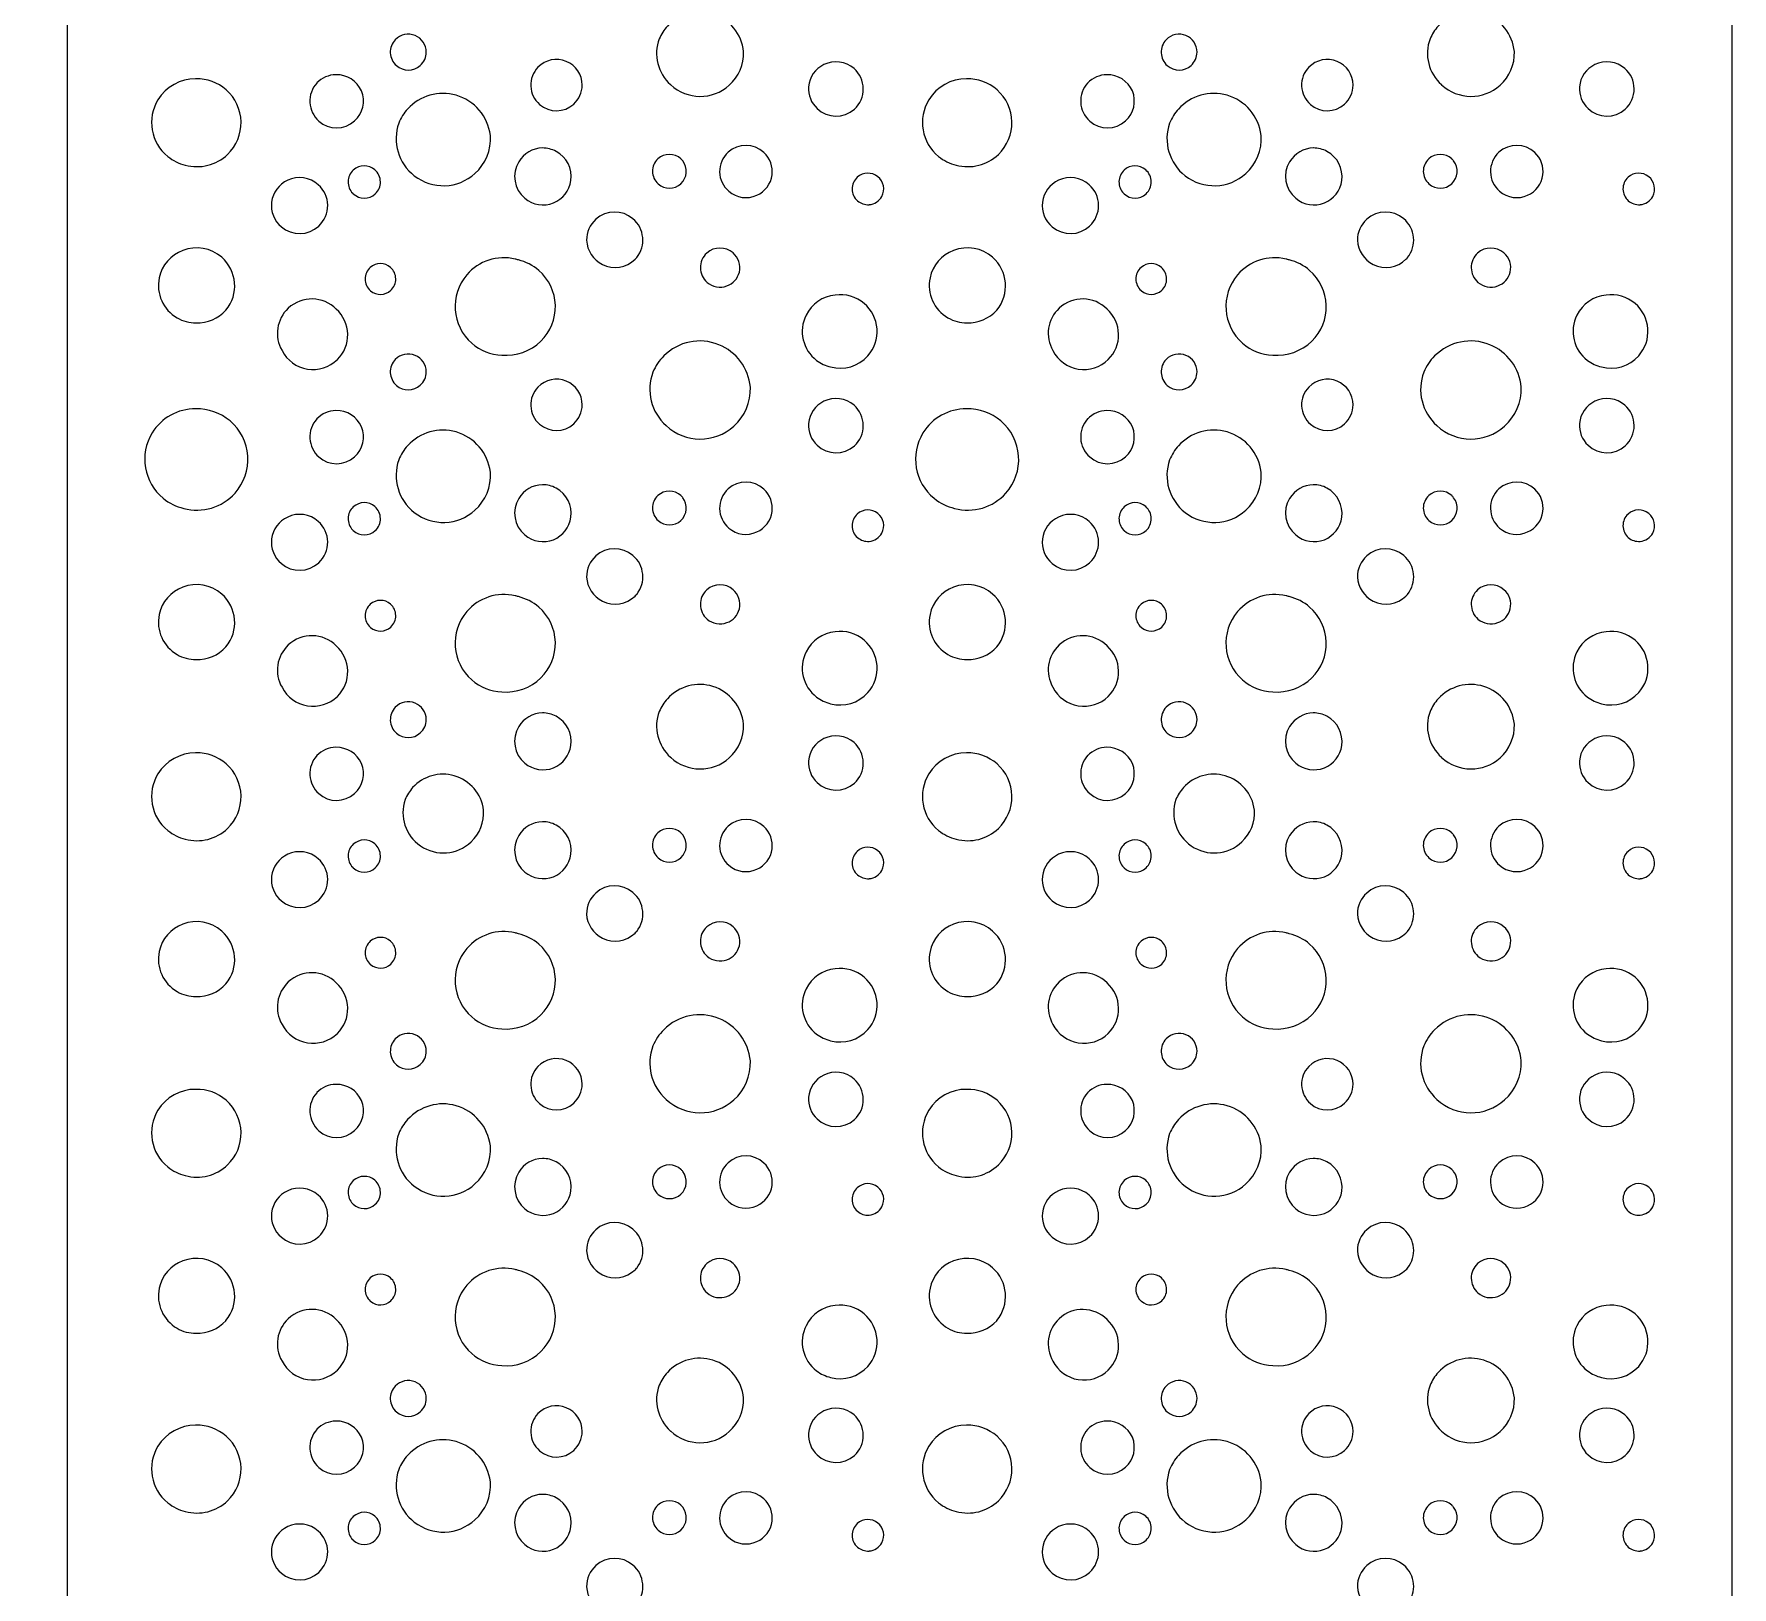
# Model space of a CAD drawing. Header units: millimetres. Extents: x -250 to 750, y -1000 to 1000.
# Drawn here: x 240 to 750, y -480 to -13 of the extents above; entities that cross this region are included whole.
import ezdxf

# ---------------------------------------------------------------- set-up
doc = ezdxf.new("R2010")
doc.units = ezdxf.units.MM
doc.layers.add('Image', color=70, linetype='Continuous')

msp = doc.modelspace()

# ---------------------------------------------------------------- linework, layer by layer
at = {"layer": 'Image'}
msp.add_line((250, 1000), (250, -1000), dxfattribs=at)
msp.add_lwpolyline([(250, 1000), (-250, 1000), (-250, -1000), (250, -1000), (750, -1000), (750, 1000)], close=True, dxfattribs=at)
for points in [[(431.25, -28.67, 0.388054), (448.83, -28.82, 0.221929), (453.12, -18.72, 0.301986), (443.93, -7.38, 0.291089), (430.23, -11.06, 0.086651), (427.8, -14.88, 0.309968), (431.21, -28.64, -0.00009)], [(662.77, -28.67, 0.388054), (680.34, -28.82, 0.221929), (684.64, -18.72, 0.301986), (675.45, -7.38, 0.291089), (661.75, -11.06, 0.086651), (659.31, -14.88, 0.309968), (662.73, -28.64, -0.00009)], [(357.81, -18.87, 0.303753), (354.47, -13.89, 0.30743), (348.53, -15.13, 0.429304), (348.87, -22.92, 0.379896), (356.04, -22.85, 0.212097)], [(589.32, -18.87, 0.303753), (585.99, -13.89, 0.30743), (580.05, -15.13, 0.429304), (580.39, -22.92, 0.379896), (587.55, -22.85, 0.212097)], [(404.65, -28.77, 0.303753), (399.87, -21.64, 0.30743), (391.37, -23.42, 0.429304), (391.85, -34.57, 0.379896), (402.11, -34.48, 0.212097)], [(475.23, -35.81, 0.393942), (486.4, -35.98, 0.448353), (486.31, -23.8, 0.303845), (477.26, -22.62, 0.268791), (472.67, -29.27, 0.229137)], [(636.17, -28.77, 0.303753), (631.39, -21.64, 0.30743), (622.88, -23.42, 0.429304), (623.36, -34.57, 0.379896), (633.63, -34.48, 0.212097)], [(706.75, -35.81, 0.393942), (717.92, -35.98, 0.448353), (717.83, -23.8, 0.303845), (708.78, -22.62, 0.268791), (704.19, -29.27, 0.229137)], [(288.56, -26.9, 0.263651), (277.23, -33.2, 0.375584), (280.17, -50.21, 0.113235), (285.46, -52.8, 0.264025), (298.13, -49.61, 0.439408), (297.73, -30.2, 0.189252), (288.63, -26.9, -0.000704)], [(324.93, -28.16, 0.417496), (325.56, -39.58, 0.381505), (336.32, -39.53, 0.315493), (338.4, -30.54, 0.301126), (330.7, -25.65, 0.197071), (324.96, -28.13, 0.002875)], [(520.08, -26.9, 0.263651), (508.75, -33.2, 0.375584), (511.69, -50.21, 0.113235), (516.98, -52.8, 0.264025), (529.65, -49.61, 0.439408), (529.24, -30.2, 0.189252), (520.15, -26.9, -0.000704)], [(556.45, -28.16, 0.417496), (557.08, -39.58, 0.381505), (567.84, -39.53, 0.315493), (569.92, -30.54, 0.301126), (562.22, -25.65, 0.197071), (556.47, -28.13, 0.002875)], [(377.07, -43.9, 0.301802), (366.8, -31.83, 0.285568), (352.23, -35.96, 0.088132), (349.56, -40.19, 0.321694), (354.21, -56, 0.364456), (372.45, -55.34, 0.22902), (377.08, -43.95, 0.002917)], [(608.59, -43.9, 0.301802), (598.32, -31.83, 0.285568), (583.75, -35.96, 0.088132), (581.08, -40.19, 0.321694), (585.73, -56, 0.364456), (603.97, -55.34, 0.22902), (608.6, -43.95, 0.002917)], [(392.71, -47.67, 0.255305), (385.6, -51.79, 0.371104), (387.44, -62.78, 0.272456), (396.03, -64.19, 0.266615), (401.28, -57.45, 0.314225), (396.83, -48.7, 0.1246), (392.73, -47.67, 0.001235)], [(434.32, -50.96, 0.392996), (427.38, -50.96, 0.441244), (427.45, -58.45, 0.387246), (434.31, -58.39, 0.38659), (434.87, -51.57, 0.042335)], [(459.22, -49.04, 0.394045), (448.47, -48.96, 0.448452), (448.65, -60.67, 0.293825), (457.1, -61.86, 0.263468), (461.68, -55.76, 0.244622)], [(624.23, -47.67, 0.255305), (617.12, -51.79, 0.371104), (618.96, -62.78, 0.272456), (627.55, -64.19, 0.266615), (632.79, -57.45, 0.314225), (628.35, -48.7, 0.1246), (624.25, -47.67, 0.001235)], [(665.84, -50.96, 0.392996), (658.9, -50.96, 0.441244), (658.97, -58.45, 0.387246), (665.83, -58.39, 0.38659), (666.39, -51.57, 0.042335)], [(690.74, -49.04, 0.394045), (679.99, -48.96, 0.448452), (680.17, -60.67, 0.293825), (688.61, -61.86, 0.263468), (693.2, -55.76, 0.244622)], [(335.88, -61.42, 0.392992), (342.5, -61.45, 0.447221), (342.39, -54.23, 0.381515), (335.91, -54.33, 0.421546), (335.73, -61.28, 0.011836)], [(490.86, -64.69, 0.255387), (494.66, -62.2, 0.359751), (493.45, -56.29, 0.370124), (487.26, -56.48, 0.447229), (487.34, -63.53, 0.196543), (490.84, -64.7, 0.001122)], [(567.4, -61.42, 0.392992), (574.02, -61.45, 0.447221), (573.91, -54.23, 0.381515), (567.43, -54.33, 0.421546), (567.25, -61.28, 0.011836)], [(722.38, -64.69, 0.255387), (726.18, -62.2, 0.359751), (724.97, -56.29, 0.370124), (718.78, -56.48, 0.447229), (718.85, -63.53, 0.196543), (722.36, -64.7, 0.001122)], [(314.3, -71.34, 0.382434), (325.55, -71.12, 0.442321), (325.39, -58.7, 0.299131), (316.22, -57.38, 0.263105), (311.37, -63.96, 0.254585)], [(545.82, -71.34, 0.382434), (557.07, -71.12, 0.442321), (556.91, -58.7, 0.299131), (547.74, -57.38, 0.263105), (542.89, -63.96, 0.254585)], [(421.02, -80.61, 0.405748), (419.89, -68.92, 0.3758), (408.75, -69.08, 0.214558), (405.96, -75.41, 0.27055), (410.73, -82.64, 0.316894), (420.54, -81.11, 0.018749), (420.99, -80.65, 0.004342)], [(652.54, -80.61, 0.405748), (651.41, -68.92, 0.3758), (640.27, -69.08, 0.214558), (637.48, -75.41, 0.27055), (642.25, -82.64, 0.316894), (652.06, -81.11, 0.018749), (652.5, -80.65, 0.004342)], [(297.67, -96.37, 0.405853), (296.39, -80.51, 0.279188), (284.69, -78.45, 0.258026), (277.61, -86.69, 0.32343), (283, -98.7, 0.132782), (288.7, -100.2, 0.219067), (297.64, -96.41, 0.002937)], [(392.26, -105.72, 0.438656), (391.61, -84.45, 0.120095), (385.49, -81.31, 0.014466), (384.52, -81.05, 0.28048), (370, -85.77, 0.411899), (371.48, -106.31, 0.170578), (380.53, -109.92, 0.213874)], [(449.95, -79.22, 0.382886), (442.07, -79.26, 0.448892), (442.16, -88.04, 0.274981), (448.1, -89.12, 0.258431), (451.86, -84.94, 0.280999)], [(529.19, -96.37, 0.405853), (527.91, -80.51, 0.279188), (516.21, -78.45, 0.258026), (509.13, -86.69, 0.32343), (514.52, -98.7, 0.132782), (520.21, -100.2, 0.219067), (529.16, -96.41, 0.002937)], [(623.78, -105.72, 0.438656), (623.13, -84.45, 0.120095), (617.01, -81.31, 0.014466), (616.04, -81.05, 0.28048), (601.52, -85.77, 0.411899), (603, -106.31, 0.170578), (612.05, -109.92, 0.213874)], [(681.47, -79.22, 0.382886), (673.59, -79.26, 0.448892), (673.68, -88.04, 0.274981), (679.62, -89.12, 0.258431), (683.38, -84.94, 0.280999)], [(341.08, -90.58, 0.375812), (347.18, -90.43, 0.447222), (347.08, -83.56, 0.375373), (340.99, -83.57, 0.452768), (341.02, -90.52, 0.005603)], [(572.6, -90.58, 0.375812), (578.7, -90.43, 0.447222), (578.6, -83.56, 0.375373), (572.51, -83.57, 0.452768), (572.54, -90.52, 0.005603)], [(480.63, -91.85, 0.258414), (471.88, -97.91, 0.358384), (475.05, -111.48, 0.107007), (479.27, -113.46, 0.28418), (490.44, -110.13, 0.421069), (489.34, -94.38, 0.213685)], [(712.15, -91.85, 0.258414), (703.39, -97.91, 0.358384), (706.57, -111.48, 0.107007), (710.79, -113.46, 0.28418), (721.96, -110.13, 0.421069), (720.86, -94.38, 0.213685)], [(330.8, -96.09, 0.404601), (316.39, -95.81, 0.350497), (314.5, -108.55, 0.505959), (331.12, -111.25, 0.432637)], [(562.31, -96.09, 0.404601), (547.91, -95.81, 0.350497), (546.02, -108.55, 0.505959), (562.64, -111.25, 0.432637)], [(429.86, -131.08, 0.387942), (450.19, -131.25, 0.222596), (455.16, -119.54, 0.281722), (445.7, -106.77, 0.302068), (429.15, -110.16, 0.097168), (425.9, -115.03, 0.311024)], [(661.37, -131.08, 0.387942), (681.71, -131.25, 0.222596), (686.68, -119.54, 0.281722), (677.22, -106.77, 0.302068), (660.67, -110.16, 0.097168), (657.42, -115.03, 0.311024)], [(357.81, -114.95, 0.303753), (354.47, -109.97, 0.30743), (348.53, -111.21, 0.429304), (348.87, -119, 0.379896), (356.04, -118.93, 0.212097)], [(589.32, -114.95, 0.303753), (585.99, -109.97, 0.30743), (580.05, -111.21, 0.429304), (580.39, -119, 0.379896), (587.55, -118.93, 0.212097)], [(404.65, -124.85, 0.303753), (399.87, -117.72, 0.30743), (391.37, -119.5, 0.429304), (391.85, -130.65, 0.379896), (402.11, -130.56, 0.212097)], [(636.17, -124.85, 0.303753), (631.39, -117.72, 0.30743), (622.88, -119.5, 0.429304), (623.36, -130.65, 0.379896), (633.63, -130.56, 0.212097)], [(288.57, -126.04, 0.263247), (275.5, -133.29, 0.374991), (278.84, -152.93, 0.114146), (284.99, -155.96, 0.284063), (300.38, -151.38, 0.420888), (298.88, -129.67, 0.184824)], [(324.93, -129.08, 0.417496), (325.56, -140.5, 0.381505), (336.32, -140.45, 0.315493), (338.4, -131.46, 0.301126), (330.7, -126.57, 0.197071), (324.96, -129.05, 0.002875)], [(475.23, -136.99, 0.393942), (486.4, -137.15, 0.448353), (486.31, -124.97, 0.303845), (477.26, -123.79, 0.268791), (472.67, -130.44, 0.229137)], [(520.09, -126.04, 0.263247), (507.01, -133.29, 0.374991), (510.36, -152.93, 0.114146), (516.51, -155.96, 0.284063), (531.9, -151.38, 0.420888), (530.4, -129.67, 0.184824)], [(556.45, -129.08, 0.417496), (557.08, -140.5, 0.381505), (567.84, -140.45, 0.315493), (569.92, -131.46, 0.301126), (562.22, -126.57, 0.197071), (556.47, -129.05, 0.002875)], [(706.75, -136.99, 0.393942), (717.92, -137.15, 0.448353), (717.83, -124.97, 0.303845), (708.78, -123.79, 0.268791), (704.19, -130.44, 0.229137)], [(377.07, -145.07, 0.301802), (366.8, -133, 0.285568), (352.23, -137.13, 0.088132), (349.56, -141.36, 0.321694), (354.21, -157.17, 0.364456), (372.45, -156.51, 0.22902), (377.08, -145.12, 0.002917)], [(608.59, -145.07, 0.301802), (598.32, -133, 0.285568), (583.75, -137.13, 0.088132), (581.08, -141.36, 0.321694), (585.73, -157.17, 0.364456), (603.97, -156.51, 0.22902), (608.6, -145.12, 0.002917)], [(392.71, -148.85, 0.255305), (385.6, -152.96, 0.371104), (387.44, -163.95, 0.272456), (396.03, -165.36, 0.266615), (401.28, -158.63, 0.314225), (396.83, -149.87, 0.1246), (392.73, -148.85, 0.001235)], [(434.32, -152.13, 0.392996), (427.38, -152.13, 0.441244), (427.45, -159.62, 0.387246), (434.31, -159.57, 0.38659), (434.87, -152.74, 0.042335)], [(459.22, -150.21, 0.394045), (448.47, -150.13, 0.448452), (448.65, -161.85, 0.293825), (457.1, -163.04, 0.263468), (461.68, -156.93, 0.244622)], [(624.23, -148.85, 0.255305), (617.12, -152.96, 0.371104), (618.96, -163.95, 0.272456), (627.55, -165.36, 0.266615), (632.79, -158.63, 0.314225), (628.35, -149.87, 0.1246), (624.25, -148.85, 0.001235)], [(665.84, -152.13, 0.392996), (658.9, -152.13, 0.441244), (658.97, -159.62, 0.387246), (665.83, -159.57, 0.38659), (666.39, -152.74, 0.042335)], [(690.74, -150.21, 0.394045), (679.99, -150.13, 0.448452), (680.17, -161.85, 0.293825), (688.61, -163.04, 0.263468), (693.2, -156.93, 0.244622)], [(314.3, -172.52, 0.382434), (325.55, -172.29, 0.442321), (325.39, -159.87, 0.299131), (316.22, -158.55, 0.263105), (311.37, -165.13, 0.254585)], [(335.88, -162.59, 0.392992), (342.5, -162.62, 0.447221), (342.39, -155.41, 0.381515), (335.91, -155.5, 0.421546), (335.73, -162.45, 0.011836)], [(490.86, -165.87, 0.255387), (494.66, -163.37, 0.359751), (493.45, -157.47, 0.370124), (487.26, -157.66, 0.447229), (487.34, -164.71, 0.196543), (490.84, -165.87, 0.001122)], [(545.82, -172.52, 0.382434), (557.07, -172.29, 0.442321), (556.91, -159.87, 0.299131), (547.74, -158.55, 0.263105), (542.89, -165.13, 0.254585)], [(567.4, -162.59, 0.392992), (574.02, -162.62, 0.447221), (573.91, -155.41, 0.381515), (567.43, -155.5, 0.421546), (567.25, -162.45, 0.011836)], [(722.38, -165.87, 0.255387), (726.18, -163.37, 0.359751), (724.97, -157.47, 0.370124), (718.78, -157.66, 0.447229), (718.85, -164.71, 0.196543), (722.36, -165.87, 0.001122)], [(421.02, -181.78, 0.405748), (419.89, -170.09, 0.3758), (408.75, -170.26, 0.214558), (405.96, -176.58, 0.27055), (410.73, -183.81, 0.316894), (420.54, -182.29, 0.018749), (420.99, -181.82, 0.004342)], [(652.54, -181.78, 0.405748), (651.41, -170.09, 0.3758), (640.27, -170.26, 0.214558), (637.48, -176.58, 0.27055), (642.25, -183.81, 0.316894), (652.06, -182.29, 0.018749), (652.5, -181.82, 0.004342)], [(297.67, -197.55, 0.405853), (296.39, -181.68, 0.279188), (284.69, -179.62, 0.258026), (277.61, -187.87, 0.32343), (283, -199.87, 0.132782), (288.7, -201.38, 0.219067), (297.64, -197.58, 0.002937)], [(341.08, -191.75, 0.375812), (347.18, -191.6, 0.447222), (347.08, -184.73, 0.375373), (340.99, -184.75, 0.452768), (341.02, -191.69, 0.005603)], [(392.26, -206.89, 0.438656), (391.61, -185.62, 0.120095), (385.49, -182.48, 0.014466), (384.52, -182.22, 0.28048), (370, -186.94, 0.411899), (371.48, -207.49, 0.170578), (380.53, -211.09, 0.213874)], [(449.95, -180.39, 0.382886), (442.07, -180.44, 0.448892), (442.16, -189.22, 0.274981), (448.1, -190.29, 0.258431), (451.86, -186.12, 0.280999)], [(529.19, -197.55, 0.405853), (527.91, -181.68, 0.279188), (516.21, -179.62, 0.258026), (509.13, -187.87, 0.32343), (514.52, -199.87, 0.132782), (520.21, -201.38, 0.219067), (529.16, -197.58, 0.002937)], [(572.6, -191.75, 0.375812), (578.7, -191.6, 0.447222), (578.6, -184.73, 0.375373), (572.51, -184.75, 0.452768), (572.54, -191.69, 0.005603)], [(623.78, -206.89, 0.438656), (623.13, -185.62, 0.120095), (617.01, -182.48, 0.014466), (616.04, -182.22, 0.28048), (601.52, -186.94, 0.411899), (603, -207.49, 0.170578), (612.05, -211.09, 0.213874)], [(681.47, -180.39, 0.382886), (673.59, -180.44, 0.448892), (673.68, -189.22, 0.274981), (679.62, -190.29, 0.258431), (683.38, -186.12, 0.280999)], [(480.63, -193.02, 0.258414), (471.88, -199.09, 0.358384), (475.05, -212.65, 0.107007), (479.27, -214.64, 0.28418), (490.44, -211.31, 0.421069), (489.34, -195.55, 0.213685)], [(712.15, -193.02, 0.258414), (703.39, -199.09, 0.358384), (706.57, -212.65, 0.107007), (710.79, -214.64, 0.28418), (721.96, -211.31, 0.421069), (720.86, -195.55, 0.213685)], [(330.8, -197.26, 0.404601), (316.39, -196.99, 0.350497), (314.5, -209.72, 0.505959), (331.12, -212.43, 0.432637)], [(562.31, -197.26, 0.404601), (547.91, -196.99, 0.350497), (546.02, -209.72, 0.505959), (562.64, -212.43, 0.432637)], [(431.25, -230.76, 0.388054), (448.83, -230.91, 0.221929), (453.12, -220.82, 0.301986), (443.93, -209.47, 0.291089), (430.23, -213.16, 0.086651), (427.8, -216.97, 0.309968), (431.21, -230.73, -0.00009)], [(662.77, -230.76, 0.388054), (680.34, -230.91, 0.221929), (684.64, -220.82, 0.301986), (675.45, -209.47, 0.291089), (661.75, -213.16, 0.086651), (659.31, -216.97, 0.309968), (662.73, -230.73, -0.00009)], [(357.81, -219.44, 0.303753), (354.47, -214.47, 0.30743), (348.53, -215.71, 0.429304), (348.87, -223.49, 0.379896), (356.04, -223.43, 0.212097)], [(589.32, -219.44, 0.303753), (585.99, -214.47, 0.30743), (580.05, -215.71, 0.429304), (580.39, -223.49, 0.379896), (587.55, -223.43, 0.212097)], [(392.71, -217.41, 0.255305), (385.6, -221.52, 0.371104), (387.44, -232.52, 0.272456), (396.03, -233.92, 0.266615), (401.28, -227.19, 0.314225), (396.83, -218.43, 0.1246), (392.73, -217.41, 0.001235)], [(624.23, -217.41, 0.255305), (617.12, -221.52, 0.371104), (618.96, -232.52, 0.272456), (627.55, -233.92, 0.266615), (632.79, -227.19, 0.314225), (628.35, -218.43, 0.1246), (624.25, -217.41, 0.001235)], [(475.23, -238.33, 0.393942), (486.4, -238.5, 0.448353), (486.31, -226.32, 0.303845), (477.26, -225.14, 0.268791), (472.67, -231.79, 0.229137)], [(706.75, -238.33, 0.393942), (717.92, -238.5, 0.448353), (717.83, -226.32, 0.303845), (708.78, -225.14, 0.268791), (704.19, -231.79, 0.229137)], [(288.56, -229.42, 0.263651), (277.23, -235.72, 0.375584), (280.17, -252.73, 0.113235), (285.46, -255.32, 0.264025), (298.13, -252.13, 0.439408), (297.73, -232.72, 0.189252), (288.63, -229.42, -0.000704)], [(324.93, -230.25, 0.417496), (325.56, -241.67, 0.381505), (336.32, -241.62, 0.315493), (338.4, -232.63, 0.301126), (330.7, -227.74, 0.197071), (324.96, -230.22, 0.002875)], [(520.08, -229.42, 0.263651), (508.75, -235.72, 0.375584), (511.69, -252.73, 0.113235), (516.98, -255.32, 0.264025), (529.65, -252.13, 0.439408), (529.24, -232.72, 0.189252), (520.15, -229.42, -0.000704)], [(556.45, -230.25, 0.417496), (557.08, -241.67, 0.381505), (567.84, -241.62, 0.315493), (569.92, -232.63, 0.301126), (562.22, -227.74, 0.197071), (556.47, -230.22, 0.002875)], [(375.04, -246.63, 0.301498), (366.22, -236.3, 0.285284), (353.74, -239.85, 0.087563), (351.47, -243.45, 0.337171), (356.07, -257.36, 0.353217), (371.28, -256.16, 0.222581)], [(606.56, -246.63, 0.301498), (597.74, -236.3, 0.285284), (585.26, -239.85, 0.087563), (582.98, -243.45, 0.337171), (587.59, -257.36, 0.353217), (602.8, -256.16, 0.222581)], [(459.22, -251.56, 0.394045), (448.47, -251.48, 0.448452), (448.65, -263.19, 0.293825), (457.1, -264.38, 0.263468), (461.68, -258.28, 0.244622)], [(690.74, -251.56, 0.394045), (679.99, -251.48, 0.448452), (680.17, -263.19, 0.293825), (688.61, -264.38, 0.263468), (693.2, -258.28, 0.244622)], [(392.71, -250.11, 0.255305), (385.6, -254.23, 0.371104), (387.44, -265.22, 0.272456), (396.03, -266.63, 0.266615), (401.28, -259.89, 0.314225), (396.83, -251.13, 0.1246), (392.73, -250.11, 0.001235)], [(434.32, -253.48, 0.392996), (427.38, -253.48, 0.441244), (427.45, -260.97, 0.387246), (434.31, -260.91, 0.38659), (434.87, -254.09, 0.042335)], [(624.23, -250.11, 0.255305), (617.12, -254.23, 0.371104), (618.96, -265.22, 0.272456), (627.55, -266.63, 0.266615), (632.79, -259.89, 0.314225), (628.35, -251.13, 0.1246), (624.25, -250.11, 0.001235)], [(665.84, -253.48, 0.392996), (658.9, -253.48, 0.441244), (658.97, -260.97, 0.387246), (665.83, -260.91, 0.38659), (666.39, -254.09, 0.042335)], [(314.3, -273.86, 0.382434), (325.55, -273.64, 0.442321), (325.39, -261.22, 0.299131), (316.22, -259.9, 0.263105), (311.37, -266.48, 0.254585)], [(335.88, -263.94, 0.392992), (342.5, -263.97, 0.447221), (342.39, -256.75, 0.381515), (335.91, -256.85, 0.421546), (335.73, -263.79, 0.011836)], [(490.86, -267.21, 0.255387), (494.66, -264.72, 0.359751), (493.45, -258.81, 0.370124), (487.26, -259, 0.447229), (487.34, -266.05, 0.196543), (490.84, -267.22, 0.001122)], [(545.82, -273.86, 0.382434), (557.07, -273.64, 0.442321), (556.91, -261.22, 0.299131), (547.74, -259.9, 0.263105), (542.89, -266.48, 0.254585)], [(567.4, -263.94, 0.392992), (574.02, -263.97, 0.447221), (573.91, -256.75, 0.381515), (567.43, -256.85, 0.421546), (567.25, -263.79, 0.011836)], [(722.38, -267.21, 0.255387), (726.18, -264.72, 0.359751), (724.97, -258.81, 0.370124), (718.78, -259, 0.447229), (718.85, -266.05, 0.196543), (722.36, -267.22, 0.001122)], [(421.02, -283.04, 0.405748), (419.89, -271.35, 0.3758), (408.75, -271.52, 0.214558), (405.96, -277.84, 0.27055), (410.73, -285.08, 0.316894), (420.54, -283.55, 0.018749), (420.99, -283.09, 0.004342)], [(652.54, -283.04, 0.405748), (651.41, -271.35, 0.3758), (640.27, -271.52, 0.214558), (637.48, -277.84, 0.27055), (642.25, -285.08, 0.316894), (652.06, -283.55, 0.018749), (652.5, -283.09, 0.004342)], [(297.67, -298.81, 0.405853), (296.39, -282.95, 0.279188), (284.69, -280.88, 0.258026), (277.61, -289.13, 0.32343), (283, -301.13, 0.132782), (288.7, -302.64, 0.219067), (297.64, -298.85, 0.002937)], [(449.95, -281.65, 0.382886), (442.07, -281.7, 0.448892), (442.16, -290.48, 0.274981), (448.1, -291.56, 0.258431), (451.86, -287.38, 0.280999)], [(529.19, -298.81, 0.405853), (527.91, -282.95, 0.279188), (516.21, -280.88, 0.258026), (509.13, -289.13, 0.32343), (514.52, -301.13, 0.132782), (520.21, -302.64, 0.219067), (529.16, -298.85, 0.002937)], [(681.47, -281.65, 0.382886), (673.59, -281.7, 0.448892), (673.68, -290.48, 0.274981), (679.62, -291.56, 0.258431), (683.38, -287.38, 0.280999)], [(341.08, -293.01, 0.375812), (347.18, -292.86, 0.447222), (347.08, -285.99, 0.375373), (340.99, -286.01, 0.452768), (341.02, -292.96, 0.005603)], [(392.26, -308.15, 0.438656), (391.61, -286.89, 0.120095), (385.49, -283.75, 0.014466), (384.52, -283.48, 0.28048), (370, -288.2, 0.411899), (371.48, -308.75, 0.170578), (380.53, -312.36, 0.213874)], [(572.6, -293.01, 0.375812), (578.7, -292.86, 0.447222), (578.6, -285.99, 0.375373), (572.51, -286.01, 0.452768), (572.54, -292.96, 0.005603)], [(623.78, -308.15, 0.438656), (623.13, -286.89, 0.120095), (617.01, -283.75, 0.014466), (616.04, -283.48, 0.28048), (601.52, -288.2, 0.411899), (603, -308.75, 0.170578), (612.05, -312.36, 0.213874)], [(330.8, -298.53, 0.404601), (316.39, -298.25, 0.350497), (314.5, -310.98, 0.505959), (331.12, -313.69, 0.432637)], [(480.63, -294.29, 0.258414), (471.88, -300.35, 0.358384), (475.05, -313.92, 0.107007), (479.27, -315.9, 0.28418), (490.44, -312.57, 0.421069), (489.34, -296.81, 0.213685)], [(562.31, -298.53, 0.404601), (547.91, -298.25, 0.350497), (546.02, -310.98, 0.505959), (562.64, -313.69, 0.432637)], [(712.15, -294.29, 0.258414), (703.39, -300.35, 0.358384), (706.57, -313.92, 0.107007), (710.79, -315.9, 0.28418), (721.96, -312.57, 0.421069), (720.86, -296.81, 0.213685)], [(429.86, -333.52, 0.387942), (450.19, -333.69, 0.222596), (455.16, -321.98, 0.281722), (445.7, -309.21, 0.302068), (429.15, -312.6, 0.097168), (425.9, -317.47, 0.311024)], [(661.37, -333.52, 0.387942), (681.71, -333.69, 0.222596), (686.68, -321.98, 0.281722), (677.22, -309.21, 0.302068), (660.67, -312.6, 0.097168), (657.42, -317.47, 0.311024)], [(357.81, -319.07, 0.303753), (354.47, -314.1, 0.30743), (348.53, -315.34, 0.429304), (348.87, -323.12, 0.379896), (356.04, -323.06, 0.212097)], [(589.32, -319.07, 0.303753), (585.99, -314.1, 0.30743), (580.05, -315.34, 0.429304), (580.39, -323.12, 0.379896), (587.55, -323.06, 0.212097)], [(404.65, -328.97, 0.303753), (399.87, -321.85, 0.30743), (391.37, -323.62, 0.429304), (391.85, -334.78, 0.379896), (402.11, -334.68, 0.212097)], [(636.17, -328.97, 0.303753), (631.39, -321.85, 0.30743), (622.88, -323.62, 0.429304), (623.36, -334.78, 0.379896), (633.63, -334.68, 0.212097)], [(475.23, -339.42, 0.393942), (486.4, -339.59, 0.448353), (486.31, -327.41, 0.303845), (477.26, -326.23, 0.268791), (472.67, -332.88, 0.229137)], [(706.75, -339.42, 0.393942), (717.92, -339.59, 0.448353), (717.83, -327.41, 0.303845), (708.78, -326.23, 0.268791), (704.19, -332.88, 0.229137)], [(288.56, -330.51, 0.263651), (277.23, -336.81, 0.375584), (280.17, -353.82, 0.113235), (285.46, -356.41, 0.264025), (298.13, -353.22, 0.439408), (297.73, -333.81, 0.189252), (288.63, -330.51, -0.000704)], [(324.93, -331.52, 0.417496), (325.56, -342.94, 0.381505), (336.32, -342.89, 0.315493), (338.4, -333.9, 0.301126), (330.7, -329.01, 0.197071), (324.96, -331.49, 0.002875)], [(520.08, -330.51, 0.263651), (508.75, -336.81, 0.375584), (511.69, -353.82, 0.113235), (516.98, -356.41, 0.264025), (529.65, -353.22, 0.439408), (529.24, -333.81, 0.189252), (520.15, -330.51, -0.000704)], [(556.45, -331.52, 0.417496), (557.08, -342.94, 0.381505), (567.84, -342.89, 0.315493), (569.92, -333.9, 0.301126), (562.22, -329.01, 0.197071), (556.47, -331.49, 0.002875)], [(377.07, -347.51, 0.301802), (366.8, -335.44, 0.285568), (352.23, -339.57, 0.088132), (349.56, -343.8, 0.321694), (354.21, -359.61, 0.364456), (372.45, -358.95, 0.22902), (377.08, -347.56, 0.002917)], [(608.59, -347.51, 0.301802), (598.32, -335.44, 0.285568), (583.75, -339.57, 0.088132), (581.08, -343.8, 0.321694), (585.73, -359.61, 0.364456), (603.97, -358.95, 0.22902), (608.6, -347.56, 0.002917)], [(392.71, -351.28, 0.255305), (385.6, -355.4, 0.371104), (387.44, -366.39, 0.272456), (396.03, -367.8, 0.266615), (401.28, -361.06, 0.314225), (396.83, -352.31, 0.1246), (392.73, -351.28, 0.001235)], [(459.22, -352.65, 0.394045), (448.47, -352.57, 0.448452), (448.65, -364.28, 0.293825), (457.1, -365.47, 0.263468), (461.68, -359.37, 0.244622)], [(624.23, -351.28, 0.255305), (617.12, -355.4, 0.371104), (618.96, -366.39, 0.272456), (627.55, -367.8, 0.266615), (632.79, -361.06, 0.314225), (628.35, -352.31, 0.1246), (624.25, -351.28, 0.001235)], [(690.74, -352.65, 0.394045), (679.99, -352.57, 0.448452), (680.17, -364.28, 0.293825), (688.61, -365.47, 0.263468), (693.2, -359.37, 0.244622)], [(335.88, -365.03, 0.392992), (342.5, -365.06, 0.447221), (342.39, -357.84, 0.381515), (335.91, -357.94, 0.421546), (335.73, -364.89, 0.011836)], [(434.32, -354.57, 0.392996), (427.38, -354.57, 0.441244), (427.45, -362.06, 0.387246), (434.31, -362, 0.38659), (434.87, -355.18, 0.042335)], [(567.4, -365.03, 0.392992), (574.02, -365.06, 0.447221), (573.91, -357.84, 0.381515), (567.43, -357.94, 0.421546), (567.25, -364.89, 0.011836)], [(665.84, -354.57, 0.392996), (658.9, -354.57, 0.441244), (658.97, -362.06, 0.387246), (665.83, -362, 0.38659), (666.39, -355.18, 0.042335)], [(314.3, -374.95, 0.382434), (325.55, -374.73, 0.442321), (325.39, -362.31, 0.299131), (316.22, -360.99, 0.263105), (311.37, -367.57, 0.254585)], [(490.86, -368.3, 0.255387), (494.66, -365.81, 0.359751), (493.45, -359.9, 0.370124), (487.26, -360.09, 0.447229), (487.34, -367.14, 0.196543), (490.84, -368.31, 0.001122)], [(545.82, -374.95, 0.382434), (557.07, -374.73, 0.442321), (556.91, -362.31, 0.299131), (547.74, -360.99, 0.263105), (542.89, -367.57, 0.254585)], [(722.38, -368.3, 0.255387), (726.18, -365.81, 0.359751), (724.97, -359.9, 0.370124), (718.78, -360.09, 0.447229), (718.85, -367.14, 0.196543), (722.36, -368.31, 0.001122)], [(421.02, -384.22, 0.405748), (419.89, -372.53, 0.3758), (408.75, -372.69, 0.214558), (405.96, -379.02, 0.27055), (410.73, -386.25, 0.316894), (420.54, -384.72, 0.018749), (420.99, -384.26, 0.004342)], [(652.54, -384.22, 0.405748), (651.41, -372.53, 0.3758), (640.27, -372.69, 0.214558), (637.48, -379.02, 0.27055), (642.25, -386.25, 0.316894), (652.06, -384.72, 0.018749), (652.5, -384.26, 0.004342)], [(297.67, -399.98, 0.405853), (296.39, -384.12, 0.279188), (284.69, -382.06, 0.258026), (277.61, -390.3, 0.32343), (283, -402.31, 0.132782), (288.7, -403.81, 0.219067), (297.64, -400.02, 0.002937)], [(449.95, -382.83, 0.382886), (442.07, -382.87, 0.448892), (442.16, -391.65, 0.274981), (448.1, -392.73, 0.258431), (451.86, -388.55, 0.280999)], [(529.19, -399.98, 0.405853), (527.91, -384.12, 0.279188), (516.21, -382.06, 0.258026), (509.13, -390.3, 0.32343), (514.52, -402.31, 0.132782), (520.21, -403.81, 0.219067), (529.16, -400.02, 0.002937)], [(681.47, -382.83, 0.382886), (673.59, -382.87, 0.448892), (673.68, -391.65, 0.274981), (679.62, -392.73, 0.258431), (683.38, -388.55, 0.280999)], [(341.08, -394.19, 0.375812), (347.18, -394.04, 0.447222), (347.08, -387.17, 0.375373), (340.99, -387.18, 0.452768), (341.02, -394.13, 0.005603)], [(392.26, -409.33, 0.438656), (391.61, -388.06, 0.120095), (385.49, -384.92, 0.014466), (384.52, -384.66, 0.28048), (370, -389.38, 0.411899), (371.48, -409.92, 0.170578), (380.53, -413.53, 0.213874)], [(572.6, -394.19, 0.375812), (578.7, -394.04, 0.447222), (578.6, -387.17, 0.375373), (572.51, -387.18, 0.452768), (572.54, -394.13, 0.005603)], [(623.78, -409.33, 0.438656), (623.13, -388.06, 0.120095), (617.01, -384.92, 0.014466), (616.04, -384.66, 0.28048), (601.52, -389.38, 0.411899), (603, -409.92, 0.170578), (612.05, -413.53, 0.213874)], [(330.8, -399.7, 0.404601), (316.39, -399.42, 0.350497), (314.5, -412.16, 0.505959), (331.12, -414.86, 0.432637)], [(480.63, -395.46, 0.258414), (471.88, -401.52, 0.358384), (475.05, -415.09, 0.107007), (479.27, -417.07, 0.28418), (490.44, -413.74, 0.421069), (489.34, -397.99, 0.213685)], [(562.31, -399.7, 0.404601), (547.91, -399.42, 0.350497), (546.02, -412.16, 0.505959), (562.64, -414.86, 0.432637)], [(712.15, -395.46, 0.258414), (703.39, -401.52, 0.358384), (706.57, -415.09, 0.107007), (710.79, -417.07, 0.28418), (721.96, -413.74, 0.421069), (720.86, -397.99, 0.213685)], [(431.25, -433.2, 0.388054), (448.83, -433.35, 0.221929), (453.12, -423.25, 0.301986), (443.93, -411.91, 0.291089), (430.23, -415.59, 0.086651), (427.8, -419.41, 0.309968), (431.21, -433.17, -0.00009)], [(662.77, -433.2, 0.388054), (680.34, -433.35, 0.221929), (684.64, -423.25, 0.301986), (675.45, -411.91, 0.291089), (661.75, -415.59, 0.086651), (659.31, -419.41, 0.309968), (662.73, -433.17, -0.00009)], [(357.81, -423.4, 0.303753), (354.47, -418.42, 0.30743), (348.53, -419.66, 0.429304), (348.87, -427.45, 0.379896), (356.04, -427.38, 0.212097)], [(589.32, -423.4, 0.303753), (585.99, -418.42, 0.30743), (580.05, -419.66, 0.429304), (580.39, -427.45, 0.379896), (587.55, -427.38, 0.212097)], [(404.65, -433.3, 0.303753), (399.87, -426.17, 0.30743), (391.37, -427.95, 0.429304), (391.85, -439.1, 0.379896), (402.11, -439.01, 0.212097)], [(475.23, -440.34, 0.393942), (486.4, -440.51, 0.448353), (486.31, -428.33, 0.303845), (477.26, -427.15, 0.268791), (472.67, -433.8, 0.229137)], [(636.17, -433.3, 0.303753), (631.39, -426.17, 0.30743), (622.88, -427.95, 0.429304), (623.36, -439.1, 0.379896), (633.63, -439.01, 0.212097)], [(706.75, -440.34, 0.393942), (717.92, -440.51, 0.448353), (717.83, -428.33, 0.303845), (708.78, -427.15, 0.268791), (704.19, -433.8, 0.229137)], [(288.56, -431.43, 0.263651), (277.23, -437.73, 0.375584), (280.17, -454.74, 0.113235), (285.46, -457.33, 0.264025), (298.13, -454.14, 0.439408), (297.73, -434.73, 0.189252), (288.63, -431.43, -0.000704)], [(324.93, -432.69, 0.417496), (325.56, -444.11, 0.381505), (336.32, -444.06, 0.315493), (338.4, -435.07, 0.301126), (330.7, -430.18, 0.197071), (324.96, -432.66, 0.002875)], [(520.08, -431.43, 0.263651), (508.75, -437.73, 0.375584), (511.69, -454.74, 0.113235), (516.98, -457.33, 0.264025), (529.65, -454.14, 0.439408), (529.24, -434.73, 0.189252), (520.15, -431.43, -0.000704)], [(556.45, -432.69, 0.417496), (557.08, -444.11, 0.381505), (567.84, -444.06, 0.315493), (569.92, -435.07, 0.301126), (562.22, -430.18, 0.197071), (556.47, -432.66, 0.002875)], [(377.07, -448.43, 0.301802), (366.8, -436.36, 0.285568), (352.23, -440.49, 0.088132), (349.56, -444.72, 0.321694), (354.21, -460.53, 0.364456), (372.45, -459.87, 0.22902), (377.08, -448.48, 0.002917)], [(608.59, -448.43, 0.301802), (598.32, -436.36, 0.285568), (583.75, -440.49, 0.088132), (581.08, -444.72, 0.321694), (585.73, -460.53, 0.364456), (603.97, -459.87, 0.22902), (608.6, -448.48, 0.002917)], [(392.71, -452.2, 0.255305), (385.6, -456.32, 0.371104), (387.44, -467.31, 0.272456), (396.03, -468.72, 0.266615), (401.28, -461.98, 0.314225), (396.83, -453.23, 0.1246), (392.73, -452.2, 0.001235)], [(459.22, -453.57, 0.394045), (448.47, -453.49, 0.448452), (448.65, -465.2, 0.293825), (457.1, -466.39, 0.263468), (461.68, -460.29, 0.244622)], [(624.23, -452.2, 0.255305), (617.12, -456.32, 0.371104), (618.96, -467.31, 0.272456), (627.55, -468.72, 0.266615), (632.79, -461.98, 0.314225), (628.35, -453.23, 0.1246), (624.25, -452.2, 0.001235)], [(690.74, -453.57, 0.394045), (679.99, -453.49, 0.448452), (680.17, -465.2, 0.293825), (688.61, -466.39, 0.263468), (693.2, -460.29, 0.244622)], [(335.88, -465.95, 0.392992), (342.5, -465.98, 0.447221), (342.39, -458.76, 0.381515), (335.91, -458.86, 0.421546), (335.73, -465.8, 0.011836)], [(434.32, -455.49, 0.392996), (427.38, -455.49, 0.441244), (427.45, -462.98, 0.387246), (434.31, -462.92, 0.38659), (434.87, -456.1, 0.042335)], [(567.4, -465.95, 0.392992), (574.02, -465.98, 0.447221), (573.91, -458.76, 0.381515), (567.43, -458.86, 0.421546), (567.25, -465.8, 0.011836)], [(665.84, -455.49, 0.392996), (658.9, -455.49, 0.441244), (658.97, -462.98, 0.387246), (665.83, -462.92, 0.38659), (666.39, -456.1, 0.042335)], [(314.3, -475.87, 0.382434), (325.55, -475.65, 0.442321), (325.39, -463.23, 0.299131), (316.22, -461.91, 0.263105), (311.37, -468.49, 0.254585)], [(490.86, -469.22, 0.255387), (494.66, -466.73, 0.359751), (493.45, -460.82, 0.370124), (487.26, -461.01, 0.447229), (487.34, -468.06, 0.196543), (490.84, -469.23, 0.001122)], [(545.82, -475.87, 0.382434), (557.07, -475.65, 0.442321), (556.91, -463.23, 0.299131), (547.74, -461.91, 0.263105), (542.89, -468.49, 0.254585)], [(722.38, -469.22, 0.255387), (726.18, -466.73, 0.359751), (724.97, -460.82, 0.370124), (718.78, -461.01, 0.447229), (718.85, -468.06, 0.196543), (722.36, -469.23, 0.001122)], [(421.02, -485.14, 0.405748), (419.89, -473.45, 0.3758), (408.75, -473.61, 0.214558), (405.96, -479.94, 0.27055), (410.73, -487.17, 0.316894), (420.54, -485.64, 0.018749), (420.99, -485.18, 0.004342)], [(652.54, -485.14, 0.405748), (651.41, -473.45, 0.3758), (640.27, -473.61, 0.214558), (637.48, -479.94, 0.27055), (642.25, -487.17, 0.316894), (652.06, -485.64, 0.018749), (652.5, -485.18, 0.004342)]]:
    msp.add_lwpolyline(points, format="xyb", close=True, dxfattribs=at)

doc.saveas('drawing.dxf')
